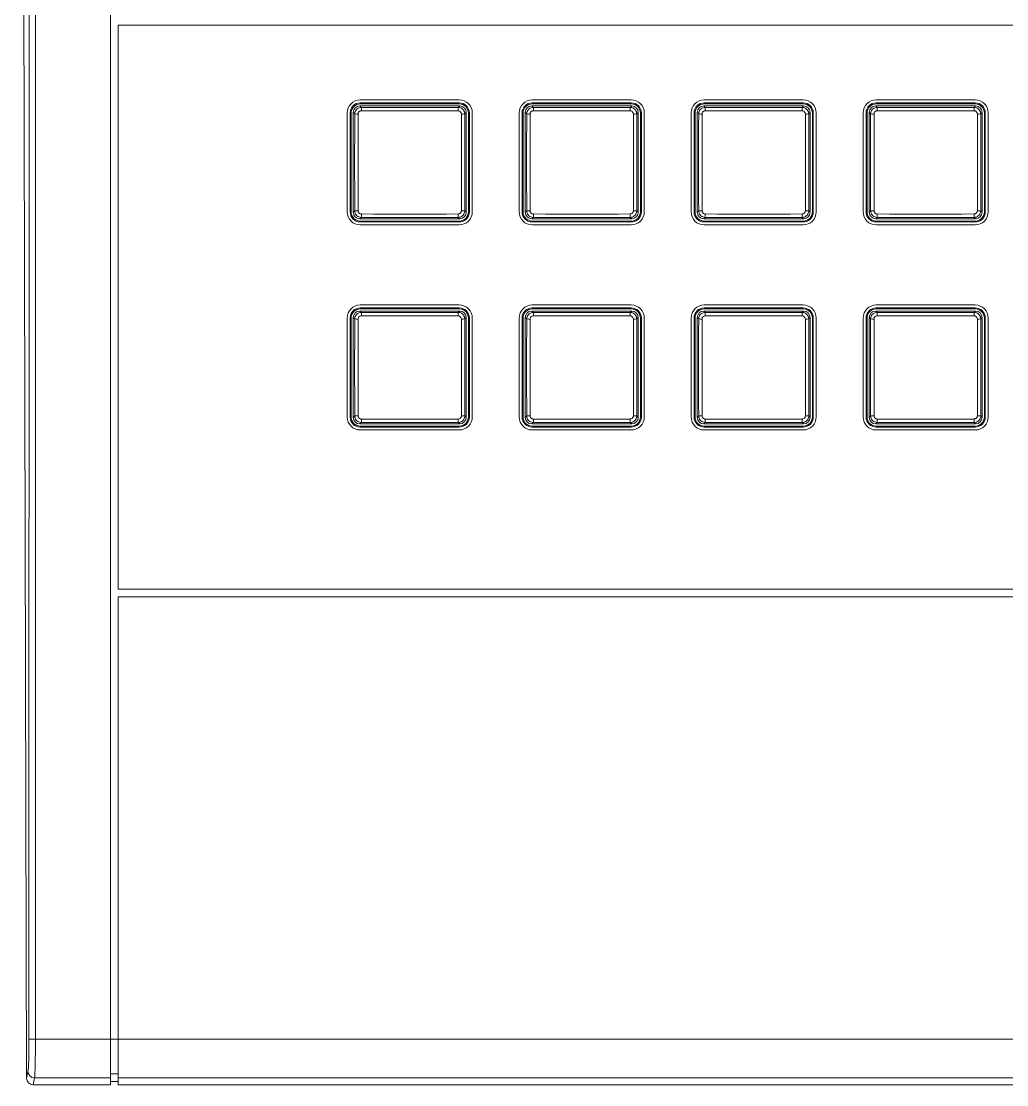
# Model space of a CAD drawing. Header units: millimetres. Extents: x 69 to 580, y 43 to 425.
# Drawn here: x 69.1 to 144.7, y 43 to 124.6 of the extents above; entities that cross this region are included whole.
import ezdxf

# ---------------------------------------------------------------- set-up
doc = ezdxf.new("R2010")
doc.units = ezdxf.units.MM

msp = doc.modelspace()

# ---------------------------------------------------------------- linework, layer by layer
at = {"color": 7, "linetype": 'Continuous', "lineweight": 15}
for p, q in [((69.0632, 198.6072), (69.4675, 43.4663)), ((69.0634, 198.6079), (69.4677, 43.467)), ((69.6516, 46.4565), (69.6647, 171.172)), ((70.1644, 171.1719), (70.1513, 46.4564)), ((75.9026, 46.4564), (75.9026, 171.1719)), ((76.5026, 124.3428), (76.5026, 81.0264)), ((210.7026, 124.3428), (76.5026, 124.3428)), ((102.6776, 118.6028), (95.0776, 118.6028)), ((115.8776, 118.6028), (108.2776, 118.6028)), ((129.0776, 118.6028), (121.4776, 118.6028)), ((142.2776, 118.6028), (134.6776, 118.6028)), ((94.6529, 117.5299), (94.545, 117.6377)), ((94.545, 117.6377), (94.545, 109.972)), ((95.0447, 118.1374), (95.1526, 118.0296)), ((102.7104, 118.1374), (95.0447, 118.1374)), ((95.0776, 118.3778), (102.6776, 118.3778)), ((95.0776, 118.3028), (95.0776, 118.3778)), ((102.6776, 118.3028), (95.0776, 118.3028)), ((102.6026, 118.0296), (102.7104, 118.1374)), ((102.6776, 118.3028), (102.6776, 118.3778)), ((103.2101, 117.6377), (103.1023, 117.5299)), ((103.2101, 109.972), (103.2101, 117.6377)), ((107.8529, 117.5299), (107.745, 117.6377)), ((107.745, 117.6377), (107.745, 109.972)), ((108.2447, 118.1374), (108.3526, 118.0296)), ((115.9104, 118.1374), (108.2447, 118.1374)), ((108.2776, 118.3778), (115.8776, 118.3778)), ((108.2776, 118.3028), (108.2776, 118.3778)), ((115.8776, 118.3028), (108.2776, 118.3028)), ((115.8026, 118.0296), (115.9104, 118.1374)), ((115.8776, 118.3028), (115.8776, 118.3778)), ((116.4101, 117.6377), (116.3023, 117.5299)), ((116.4101, 109.972), (116.4101, 117.6377)), ((121.0529, 117.5299), (120.945, 117.6377)), ((120.945, 117.6377), (120.945, 109.972)), ((121.4447, 118.1374), (121.5526, 118.0296)), ((129.1104, 118.1374), (121.4447, 118.1374)), ((121.4776, 118.3778), (129.0776, 118.3778)), ((121.4776, 118.3028), (121.4776, 118.3778)), ((129.0776, 118.3028), (121.4776, 118.3028)), ((129.0026, 118.0296), (129.1104, 118.1374)), ((129.0776, 118.3028), (129.0776, 118.3778)), ((129.6101, 117.6377), (129.5023, 117.5299)), ((129.6101, 109.972), (129.6101, 117.6377)), ((134.2529, 117.5299), (134.145, 117.6377)), ((134.145, 117.6377), (134.145, 109.972)), ((134.6447, 118.1374), (134.7526, 118.0296)), ((142.3104, 118.1374), (134.6447, 118.1374)), ((134.6776, 118.3778), (142.2776, 118.3778)), ((134.6776, 118.3028), (134.6776, 118.3778)), ((142.2776, 118.3028), (134.6776, 118.3028)), ((142.2026, 118.0296), (142.3104, 118.1374)), ((142.2776, 118.3028), (142.2776, 118.3778)), ((142.8101, 117.6377), (142.7023, 117.5299)), ((142.8101, 109.972), (142.8101, 117.6377)), ((94.0776, 117.6028), (94.0776, 110.0028)), ((94.3026, 110.0028), (94.3026, 117.6028)), ((94.3026, 117.6028), (94.3776, 117.6028)), ((94.3776, 117.6028), (94.3776, 110.0028)), ((103.3776, 110.0028), (103.3776, 117.6028)), ((103.3776, 117.6028), (103.4526, 117.6028)), ((103.4526, 117.6028), (103.4526, 110.0028)), ((103.6776, 110.0028), (103.6776, 117.6028)), ((107.2776, 117.6028), (107.2776, 110.0028)), ((107.5026, 110.0028), (107.5026, 117.6028)), ((107.5026, 117.6028), (107.5776, 117.6028)), ((107.5776, 117.6028), (107.5776, 110.0028)), ((116.5776, 110.0028), (116.5776, 117.6028)), ((116.5776, 117.6028), (116.6526, 117.6028)), ((116.6526, 117.6028), (116.6526, 110.0028)), ((116.8776, 110.0028), (116.8776, 117.6028)), ((120.4776, 117.6028), (120.4776, 110.0028)), ((120.7026, 110.0028), (120.7026, 117.6028)), ((120.7026, 117.6028), (120.7776, 117.6028)), ((120.7776, 117.6028), (120.7776, 110.0028)), ((129.7776, 110.0028), (129.7776, 117.6028)), ((129.7776, 117.6028), (129.8526, 117.6028)), ((129.8526, 117.6028), (129.8526, 110.0028)), ((130.0776, 110.0028), (130.0776, 117.6028)), ((133.6776, 117.6028), (133.6776, 110.0028)), ((133.9026, 110.0028), (133.9026, 117.6028)), ((133.9026, 117.6028), (133.9776, 117.6028)), ((133.9776, 117.6028), (133.9776, 110.0028)), ((142.9776, 110.0028), (142.9776, 117.6028)), ((142.9776, 117.6028), (143.0526, 117.6028)), ((143.0526, 117.6028), (143.0526, 110.0028)), ((143.2776, 110.0028), (143.2776, 117.6028)), ((94.3026, 110.0028), (94.3776, 110.0028)), ((94.545, 109.972), (94.6529, 110.0799)), ((95.1526, 109.5802), (95.0447, 109.4723)), ((95.0447, 109.4723), (102.7104, 109.4723)), ((102.7104, 109.4723), (102.6026, 109.5802)), ((103.1023, 110.0799), (103.2101, 109.972)), ((103.3776, 110.0028), (103.4526, 110.0028)), ((107.5026, 110.0028), (107.5776, 110.0028)), ((107.745, 109.972), (107.8529, 110.0799)), ((108.3526, 109.5802), (108.2447, 109.4723)), ((108.2447, 109.4723), (115.9104, 109.4723)), ((115.9104, 109.4723), (115.8026, 109.5802)), ((116.3023, 110.0799), (116.4101, 109.972)), ((116.5776, 110.0028), (116.6526, 110.0028)), ((120.7026, 110.0028), (120.7776, 110.0028)), ((120.945, 109.972), (121.0529, 110.0799)), ((121.5526, 109.5802), (121.4447, 109.4723)), ((121.4447, 109.4723), (129.1104, 109.4723)), ((129.1104, 109.4723), (129.0026, 109.5802)), ((129.5023, 110.0799), (129.6101, 109.972)), ((129.7776, 110.0028), (129.8526, 110.0028)), ((133.9026, 110.0028), (133.9776, 110.0028)), ((134.145, 109.972), (134.2529, 110.0799)), ((134.7526, 109.5802), (134.6447, 109.4723)), ((134.6447, 109.4723), (142.3104, 109.4723)), ((142.3104, 109.4723), (142.2026, 109.5802)), ((142.7023, 110.0799), (142.8101, 109.972)), ((142.9776, 110.0028), (143.0526, 110.0028)), ((95.0776, 109.2278), (95.0776, 109.3028)), ((95.0776, 109.3028), (102.6776, 109.3028)), ((102.6776, 109.2278), (95.0776, 109.2278)), ((95.0776, 109.0028), (102.6776, 109.0028)), ((102.6776, 109.2278), (102.6776, 109.3028)), ((108.2776, 109.2278), (108.2776, 109.3028)), ((108.2776, 109.3028), (115.8776, 109.3028)), ((115.8776, 109.2278), (108.2776, 109.2278)), ((108.2776, 109.0028), (115.8776, 109.0028)), ((115.8776, 109.2278), (115.8776, 109.3028)), ((121.4776, 109.2278), (121.4776, 109.3028)), ((121.4776, 109.3028), (129.0776, 109.3028)), ((129.0776, 109.2278), (121.4776, 109.2278)), ((121.4776, 109.0028), (129.0776, 109.0028)), ((129.0776, 109.2278), (129.0776, 109.3028)), ((134.6776, 109.2278), (134.6776, 109.3028)), ((134.6776, 109.3028), (142.2776, 109.3028)), ((142.2776, 109.2278), (134.6776, 109.2278)), ((134.6776, 109.0028), (142.2776, 109.0028)), ((142.2776, 109.2278), (142.2776, 109.3028)), ((95.0447, 102.3874), (95.1526, 102.2796)), ((102.7104, 102.3874), (95.0447, 102.3874)), ((102.6776, 102.8528), (95.0776, 102.8528)), ((95.0776, 102.6278), (102.6776, 102.6278)), ((95.0776, 102.5528), (95.0776, 102.6278)), ((102.6776, 102.5528), (95.0776, 102.5528)), ((102.6026, 102.2796), (102.7104, 102.3874)), ((102.6776, 102.5528), (102.6776, 102.6278)), ((108.2447, 102.3874), (108.3526, 102.2796)), ((115.9104, 102.3874), (108.2447, 102.3874)), ((115.8776, 102.8528), (108.2776, 102.8528)), ((108.2776, 102.6278), (115.8776, 102.6278)), ((108.2776, 102.5528), (108.2776, 102.6278)), ((115.8776, 102.5528), (108.2776, 102.5528)), ((115.8026, 102.2796), (115.9104, 102.3874)), ((115.8776, 102.5528), (115.8776, 102.6278)), ((121.4447, 102.3874), (121.5526, 102.2796)), ((129.1104, 102.3874), (121.4447, 102.3874)), ((129.0776, 102.8528), (121.4776, 102.8528)), ((121.4776, 102.6278), (129.0776, 102.6278)), ((121.4776, 102.5528), (121.4776, 102.6278)), ((129.0776, 102.5528), (121.4776, 102.5528)), ((129.0026, 102.2796), (129.1104, 102.3874)), ((129.0776, 102.5528), (129.0776, 102.6278)), ((134.6447, 102.3874), (134.7526, 102.2796)), ((142.3104, 102.3874), (134.6447, 102.3874)), ((142.2776, 102.8528), (134.6776, 102.8528)), ((134.6776, 102.6278), (142.2776, 102.6278)), ((134.6776, 102.5528), (134.6776, 102.6278)), ((142.2776, 102.5528), (134.6776, 102.5528)), ((142.2026, 102.2796), (142.3104, 102.3874)), ((142.2776, 102.5528), (142.2776, 102.6278)), ((94.0776, 101.8528), (94.0776, 94.2528)), ((94.3026, 94.2528), (94.3026, 101.8528)), ((94.3026, 101.8528), (94.3776, 101.8528)), ((94.3776, 101.8528), (94.3776, 94.2528)), ((94.6529, 101.7799), (94.545, 101.8877)), ((94.545, 101.8877), (94.545, 94.222)), ((103.2101, 101.8877), (103.1023, 101.7799)), ((103.2101, 94.222), (103.2101, 101.8877)), ((103.3776, 94.2528), (103.3776, 101.8528)), ((103.3776, 101.8528), (103.4526, 101.8528)), ((103.4526, 101.8528), (103.4526, 94.2528)), ((103.6776, 94.2528), (103.6776, 101.8528)), ((107.2776, 101.8528), (107.2776, 94.2528)), ((107.5026, 94.2528), (107.5026, 101.8528)), ((107.5026, 101.8528), (107.5776, 101.8528)), ((107.5776, 101.8528), (107.5776, 94.2528)), ((107.8529, 101.7799), (107.745, 101.8877)), ((107.745, 101.8877), (107.745, 94.222)), ((116.4101, 101.8877), (116.3023, 101.7799)), ((116.4101, 94.222), (116.4101, 101.8877)), ((116.5776, 94.2528), (116.5776, 101.8528)), ((116.5776, 101.8528), (116.6526, 101.8528)), ((116.6526, 101.8528), (116.6526, 94.2528)), ((116.8776, 94.2528), (116.8776, 101.8528)), ((120.4776, 101.8528), (120.4776, 94.2528)), ((120.7026, 94.2528), (120.7026, 101.8528)), ((120.7026, 101.8528), (120.7776, 101.8528)), ((120.7776, 101.8528), (120.7776, 94.2528)), ((121.0529, 101.7799), (120.945, 101.8877)), ((120.945, 101.8877), (120.945, 94.222)), ((129.6101, 101.8877), (129.5023, 101.7799)), ((129.6101, 94.222), (129.6101, 101.8877)), ((129.7776, 94.2528), (129.7776, 101.8528)), ((129.7776, 101.8528), (129.8526, 101.8528)), ((129.8526, 101.8528), (129.8526, 94.2528)), ((130.0776, 94.2528), (130.0776, 101.8528)), ((133.6776, 101.8528), (133.6776, 94.2528)), ((133.9026, 94.2528), (133.9026, 101.8528)), ((133.9026, 101.8528), (133.9776, 101.8528)), ((133.9776, 101.8528), (133.9776, 94.2528)), ((134.2529, 101.7799), (134.145, 101.8877)), ((134.145, 101.8877), (134.145, 94.222)), ((142.8101, 101.8877), (142.7023, 101.7799)), ((142.8101, 94.222), (142.8101, 101.8877)), ((142.9776, 94.2528), (142.9776, 101.8528)), ((142.9776, 101.8528), (143.0526, 101.8528)), ((143.0526, 101.8528), (143.0526, 94.2528)), ((143.2776, 94.2528), (143.2776, 101.8528)), ((94.3026, 94.2528), (94.3776, 94.2528)), ((94.545, 94.222), (94.6529, 94.3299)), ((103.1023, 94.3299), (103.2101, 94.222)), ((103.3776, 94.2528), (103.4526, 94.2528)), ((107.5026, 94.2528), (107.5776, 94.2528)), ((107.745, 94.222), (107.8529, 94.3299)), ((116.3023, 94.3299), (116.4101, 94.222)), ((116.5776, 94.2528), (116.6526, 94.2528)), ((120.7026, 94.2528), (120.7776, 94.2528)), ((120.945, 94.222), (121.0529, 94.3299)), ((129.5023, 94.3299), (129.6101, 94.222)), ((129.7776, 94.2528), (129.8526, 94.2528)), ((133.9026, 94.2528), (133.9776, 94.2528)), ((134.145, 94.222), (134.2529, 94.3299)), ((142.7023, 94.3299), (142.8101, 94.222)), ((142.9776, 94.2528), (143.0526, 94.2528)), ((95.1526, 93.8302), (95.0447, 93.7223)), ((95.0447, 93.7223), (102.7104, 93.7223)), ((95.0776, 93.4778), (95.0776, 93.5528)), ((95.0776, 93.5528), (102.6776, 93.5528)), ((102.6776, 93.4778), (95.0776, 93.4778)), ((95.0776, 93.2528), (102.6776, 93.2528)), ((102.7104, 93.7223), (102.6026, 93.8302)), ((102.6776, 93.4778), (102.6776, 93.5528)), ((108.3526, 93.8302), (108.2447, 93.7223)), ((108.2447, 93.7223), (115.9104, 93.7223)), ((108.2776, 93.4778), (108.2776, 93.5528)), ((108.2776, 93.5528), (115.8776, 93.5528)), ((115.8776, 93.4778), (108.2776, 93.4778)), ((108.2776, 93.2528), (115.8776, 93.2528)), ((115.9104, 93.7223), (115.8026, 93.8302)), ((115.8776, 93.4778), (115.8776, 93.5528)), ((121.5526, 93.8302), (121.4447, 93.7223)), ((121.4447, 93.7223), (129.1104, 93.7223)), ((121.4776, 93.4778), (121.4776, 93.5528)), ((121.4776, 93.5528), (129.0776, 93.5528)), ((129.0776, 93.4778), (121.4776, 93.4778)), ((121.4776, 93.2528), (129.0776, 93.2528)), ((129.1104, 93.7223), (129.0026, 93.8302)), ((129.0776, 93.4778), (129.0776, 93.5528)), ((134.7526, 93.8302), (134.6447, 93.7223)), ((134.6447, 93.7223), (142.3104, 93.7223)), ((134.6776, 93.4778), (134.6776, 93.5528)), ((134.6776, 93.5528), (142.2776, 93.5528)), ((142.2776, 93.4778), (134.6776, 93.4778)), ((134.6776, 93.2528), (142.2776, 93.2528)), ((142.3104, 93.7223), (142.2026, 93.8302)), ((142.2776, 93.4778), (142.2776, 93.5528)), ((76.5026, 81.0264), (210.7026, 81.0264)), ((76.5026, 80.4264), (277.9026, 80.4264)), ((76.5026, 80.4264), (76.5026, 46.4564)), ((70.1513, 46.4564), (75.9026, 46.4564)), ((76.5026, 46.4564), (75.9026, 46.4564)), ((75.9026, 46.4564), (75.9026, 43.4969)), ((76.5026, 46.4564), (277.9026, 46.4564)), ((76.5026, 43.4969), (76.5026, 46.4564)), ((69.4675, 43.4663), (69.4677, 43.467)), ((69.4677, 43.467), (69.5781, 43.9902)), ((70.0778, 43.4969), (69.9669, 42.9715)), ((75.9026, 43.4969), (70.0778, 43.4969)), ((76.5026, 43.7929), (75.9026, 43.7929)), ((75.9026, 42.9715), (75.9026, 43.4969)), ((277.9026, 43.4969), (76.5026, 43.4969)), ((76.5026, 43.4969), (76.5026, 42.9715)), ((69.9669, 42.9715), (75.9026, 42.9715)), ((69.9669, 42.9682), (69.9669, 42.9715)), ((69.9669, 42.9682), (75.9026, 42.9682)), ((75.9026, 43.2271), (76.5026, 43.2271)), ((75.9026, 42.9715), (75.9026, 42.9682)), ((76.5026, 42.9715), (277.9026, 42.9715)), ((76.5026, 42.9682), (76.5026, 42.9715)), ((76.5026, 42.9682), (277.9026, 42.9682))]:
    msp.add_line(p, q, dxfattribs=at)
at = {"color": 7, "linetype": 'Continuous', "lineweight": 15, "flags": 128}
for points in [[(95.1526, 118.0296), (96.0834, 118.0308), (97.0146, 118.0318), (97.946, 118.0323), (98.8776, 118.0325), (99.8091, 118.0323), (100.7405, 118.0318), (101.6717, 118.0308), (102.6026, 118.0296)], [(102.5913, 117.7677), (101.6633, 117.769), (100.7349, 117.7699), (99.8063, 117.7704), (98.8776, 117.7706), (97.9488, 117.7704), (97.0202, 117.7699), (96.0919, 117.769), (95.1638, 117.7677)], [(108.3526, 118.0296), (109.2834, 118.0308), (110.2146, 118.0318), (111.146, 118.0323), (112.0776, 118.0325), (113.0091, 118.0323), (113.9405, 118.0318), (114.8717, 118.0308), (115.8026, 118.0296)], [(115.7913, 117.7677), (114.8633, 117.769), (113.9349, 117.7699), (113.0063, 117.7704), (112.0776, 117.7706), (111.1488, 117.7704), (110.2202, 117.7699), (109.2919, 117.769), (108.3638, 117.7677)], [(121.5526, 118.0296), (122.4834, 118.0308), (123.4146, 118.0318), (124.346, 118.0323), (125.2776, 118.0325), (126.2091, 118.0323), (127.1406, 118.0318), (128.0717, 118.0308), (129.0026, 118.0296)], [(128.9913, 117.7677), (128.0633, 117.769), (127.1349, 117.7699), (126.2063, 117.7704), (125.2776, 117.7706), (124.3489, 117.7704), (123.4202, 117.7699), (122.4919, 117.769), (121.5638, 117.7677)], [(134.7526, 118.0296), (135.6834, 118.0308), (136.6146, 118.0318), (137.546, 118.0323), (138.4776, 118.0325), (139.4091, 118.0323), (140.3406, 118.0318), (141.2717, 118.0308), (142.2026, 118.0296)], [(142.1913, 117.7677), (141.2633, 117.769), (140.3349, 117.7699), (139.4063, 117.7704), (138.4776, 117.7706), (137.5489, 117.7704), (136.6202, 117.7699), (135.6919, 117.769), (134.7638, 117.7677)], [(94.6529, 110.0799), (94.6516, 111.0107), (94.6507, 111.9419), (94.6501, 112.8733), (94.65, 113.8049), (94.6501, 114.7364), (94.6507, 115.6678), (94.6516, 116.599), (94.6529, 117.5299)], [(94.9147, 117.5186), (94.9135, 116.5906), (94.9125, 115.6622), (94.912, 114.7336), (94.9118, 113.8049), (94.912, 112.8761), (94.9125, 111.9475), (94.9135, 111.0191), (94.9147, 110.0911)], [(102.8404, 110.0911), (102.8417, 111.0191), (102.8426, 111.9475), (102.8432, 112.8761), (102.8433, 113.8049), (102.8432, 114.7336), (102.8426, 115.6622), (102.8417, 116.5906), (102.8404, 117.5186)], [(103.1023, 117.5299), (103.1036, 116.599), (103.1045, 115.6678), (103.105, 114.7364), (103.1052, 113.8049), (103.105, 112.8733), (103.1045, 111.9419), (103.1036, 111.0107), (103.1023, 110.0799)], [(107.8529, 110.0799), (107.8516, 111.0107), (107.8507, 111.9419), (107.8501, 112.8733), (107.85, 113.8049), (107.8501, 114.7364), (107.8507, 115.6678), (107.8516, 116.599), (107.8529, 117.5299)], [(108.1147, 117.5186), (108.1135, 116.5906), (108.1125, 115.6622), (108.112, 114.7336), (108.1118, 113.8049), (108.112, 112.8761), (108.1125, 111.9475), (108.1135, 111.0191), (108.1147, 110.0911)], [(116.0404, 110.0911), (116.0417, 111.0191), (116.0426, 111.9475), (116.0432, 112.8761), (116.0433, 113.8049), (116.0432, 114.7336), (116.0426, 115.6622), (116.0417, 116.5906), (116.0404, 117.5186)], [(116.3023, 117.5299), (116.3036, 116.599), (116.3045, 115.6678), (116.305, 114.7364), (116.3052, 113.8049), (116.305, 112.8733), (116.3045, 111.9419), (116.3036, 111.0107), (116.3023, 110.0799)], [(121.0529, 110.0799), (121.0516, 111.0107), (121.0507, 111.9419), (121.0501, 112.8733), (121.05, 113.8049), (121.0501, 114.7364), (121.0507, 115.6678), (121.0516, 116.599), (121.0529, 117.5299)], [(121.3147, 117.5186), (121.3135, 116.5906), (121.3126, 115.6622), (121.312, 114.7336), (121.3118, 113.8049), (121.312, 112.8761), (121.3126, 111.9475), (121.3135, 111.0191), (121.3147, 110.0911)], [(129.2404, 110.0911), (129.2417, 111.0191), (129.2426, 111.9475), (129.2432, 112.8761), (129.2433, 113.8049), (129.2432, 114.7336), (129.2426, 115.6622), (129.2417, 116.5906), (129.2404, 117.5186)], [(129.5023, 117.5299), (129.5036, 116.599), (129.5045, 115.6678), (129.505, 114.7364), (129.5052, 113.8049), (129.505, 112.8733), (129.5045, 111.9419), (129.5036, 111.0107), (129.5023, 110.0799)], [(134.2529, 110.0799), (134.2516, 111.0107), (134.2507, 111.9419), (134.2501, 112.8733), (134.25, 113.8049), (134.2501, 114.7364), (134.2507, 115.6678), (134.2516, 116.599), (134.2529, 117.5299)], [(134.5147, 117.5186), (134.5135, 116.5906), (134.5126, 115.6622), (134.512, 114.7336), (134.5118, 113.8049), (134.512, 112.8761), (134.5126, 111.9475), (134.5135, 111.0191), (134.5147, 110.0911)], [(142.4404, 110.0911), (142.4417, 111.0191), (142.4426, 111.9475), (142.4432, 112.8761), (142.4433, 113.8049), (142.4432, 114.7336), (142.4426, 115.6622), (142.4417, 116.5906), (142.4404, 117.5186)], [(142.7023, 117.5299), (142.7036, 116.599), (142.7045, 115.6678), (142.705, 114.7364), (142.7052, 113.8049), (142.705, 112.8733), (142.7045, 111.9419), (142.7036, 111.0107), (142.7023, 110.0799)], [(102.6026, 109.5802), (101.6717, 109.5789), (100.7405, 109.578), (99.8091, 109.5774), (98.8776, 109.5772), (97.946, 109.5774), (97.0146, 109.578), (96.0834, 109.5789), (95.1526, 109.5802)], [(95.1638, 109.842), (96.0919, 109.8408), (97.0202, 109.8398), (97.9488, 109.8393), (98.8776, 109.8391), (99.8063, 109.8393), (100.7349, 109.8398), (101.6633, 109.8408), (102.5913, 109.842)], [(115.8026, 109.5802), (114.8717, 109.5789), (113.9405, 109.578), (113.0091, 109.5774), (112.0776, 109.5772), (111.146, 109.5774), (110.2146, 109.578), (109.2834, 109.5789), (108.3526, 109.5802)], [(108.3638, 109.842), (109.2919, 109.8408), (110.2202, 109.8398), (111.1488, 109.8393), (112.0776, 109.8391), (113.0063, 109.8393), (113.9349, 109.8398), (114.8633, 109.8408), (115.7913, 109.842)], [(129.0026, 109.5802), (128.0717, 109.5789), (127.1406, 109.578), (126.2091, 109.5774), (125.2776, 109.5772), (124.346, 109.5774), (123.4146, 109.578), (122.4834, 109.5789), (121.5526, 109.5802)], [(121.5638, 109.842), (122.4919, 109.8408), (123.4202, 109.8398), (124.3489, 109.8393), (125.2776, 109.8391), (126.2063, 109.8393), (127.1349, 109.8398), (128.0633, 109.8408), (128.9913, 109.842)], [(142.2026, 109.5802), (141.2717, 109.5789), (140.3406, 109.578), (139.4091, 109.5774), (138.4776, 109.5772), (137.546, 109.5774), (136.6146, 109.578), (135.6834, 109.5789), (134.7526, 109.5802)], [(134.7638, 109.842), (135.6919, 109.8408), (136.6202, 109.8398), (137.5489, 109.8393), (138.4776, 109.8391), (139.4063, 109.8393), (140.3349, 109.8398), (141.2633, 109.8408), (142.1913, 109.842)], [(95.1526, 102.2796), (96.0834, 102.2808), (97.0146, 102.2818), (97.946, 102.2823), (98.8776, 102.2825), (99.8091, 102.2823), (100.7405, 102.2818), (101.6717, 102.2808), (102.6026, 102.2796)], [(108.3526, 102.2796), (109.2834, 102.2808), (110.2146, 102.2818), (111.146, 102.2823), (112.0776, 102.2825), (113.0091, 102.2823), (113.9405, 102.2818), (114.8717, 102.2808), (115.8026, 102.2796)], [(121.5526, 102.2796), (122.4834, 102.2808), (123.4146, 102.2818), (124.346, 102.2823), (125.2776, 102.2825), (126.2091, 102.2823), (127.1406, 102.2818), (128.0717, 102.2808), (129.0026, 102.2796)], [(134.7526, 102.2796), (135.6834, 102.2808), (136.6146, 102.2818), (137.546, 102.2823), (138.4776, 102.2825), (139.4091, 102.2823), (140.3406, 102.2818), (141.2717, 102.2808), (142.2026, 102.2796)], [(94.6529, 94.3299), (94.6516, 95.2607), (94.6507, 96.1919), (94.6501, 97.1233), (94.65, 98.0549), (94.6501, 98.9864), (94.6507, 99.9178), (94.6516, 100.849), (94.6529, 101.7799)], [(94.9147, 101.7686), (94.9135, 100.8406), (94.9125, 99.9122), (94.912, 98.9836), (94.9118, 98.0549), (94.912, 97.1261), (94.9125, 96.1975), (94.9135, 95.2691), (94.9147, 94.3411)], [(102.5913, 102.0177), (101.6633, 102.019), (100.7349, 102.0199), (99.8063, 102.0204), (98.8776, 102.0206), (97.9488, 102.0204), (97.0202, 102.0199), (96.0919, 102.019), (95.1638, 102.0177)], [(102.8404, 94.3411), (102.8417, 95.2691), (102.8426, 96.1975), (102.8432, 97.1261), (102.8433, 98.0549), (102.8432, 98.9836), (102.8426, 99.9122), (102.8417, 100.8406), (102.8404, 101.7686)], [(103.1023, 101.7799), (103.1036, 100.849), (103.1045, 99.9178), (103.105, 98.9864), (103.1052, 98.0549), (103.105, 97.1233), (103.1045, 96.1919), (103.1036, 95.2607), (103.1023, 94.3299)], [(107.8529, 94.3299), (107.8516, 95.2607), (107.8507, 96.1919), (107.8501, 97.1233), (107.85, 98.0549), (107.8501, 98.9864), (107.8507, 99.9178), (107.8516, 100.849), (107.8529, 101.7799)], [(108.1147, 101.7686), (108.1135, 100.8406), (108.1125, 99.9122), (108.112, 98.9836), (108.1118, 98.0549), (108.112, 97.1261), (108.1125, 96.1975), (108.1135, 95.2691), (108.1147, 94.3411)], [(115.7913, 102.0177), (114.8633, 102.019), (113.9349, 102.0199), (113.0063, 102.0204), (112.0776, 102.0206), (111.1488, 102.0204), (110.2202, 102.0199), (109.2919, 102.019), (108.3638, 102.0177)], [(116.0404, 94.3411), (116.0417, 95.2691), (116.0426, 96.1975), (116.0432, 97.1261), (116.0433, 98.0549), (116.0432, 98.9836), (116.0426, 99.9122), (116.0417, 100.8406), (116.0404, 101.7686)], [(116.3023, 101.7799), (116.3036, 100.849), (116.3045, 99.9178), (116.305, 98.9864), (116.3052, 98.0549), (116.305, 97.1233), (116.3045, 96.1919), (116.3036, 95.2607), (116.3023, 94.3299)], [(121.0529, 94.3299), (121.0516, 95.2607), (121.0507, 96.1919), (121.0501, 97.1233), (121.05, 98.0549), (121.0501, 98.9864), (121.0507, 99.9178), (121.0516, 100.849), (121.0529, 101.7799)], [(121.3147, 101.7686), (121.3135, 100.8406), (121.3126, 99.9122), (121.312, 98.9836), (121.3118, 98.0549), (121.312, 97.1261), (121.3126, 96.1975), (121.3135, 95.2691), (121.3147, 94.3411)], [(128.9913, 102.0177), (128.0633, 102.019), (127.1349, 102.0199), (126.2063, 102.0204), (125.2776, 102.0206), (124.3489, 102.0204), (123.4202, 102.0199), (122.4919, 102.019), (121.5638, 102.0177)], [(129.2404, 94.3411), (129.2417, 95.2691), (129.2426, 96.1975), (129.2432, 97.1261), (129.2433, 98.0549), (129.2432, 98.9836), (129.2426, 99.9122), (129.2417, 100.8406), (129.2404, 101.7686)], [(129.5023, 101.7799), (129.5036, 100.849), (129.5045, 99.9178), (129.505, 98.9864), (129.5052, 98.0549), (129.505, 97.1233), (129.5045, 96.1919), (129.5036, 95.2607), (129.5023, 94.3299)], [(134.2529, 94.3299), (134.2516, 95.2607), (134.2507, 96.1919), (134.2501, 97.1233), (134.25, 98.0549), (134.2501, 98.9864), (134.2507, 99.9178), (134.2516, 100.849), (134.2529, 101.7799)], [(134.5147, 101.7686), (134.5135, 100.8406), (134.5126, 99.9122), (134.512, 98.9836), (134.5118, 98.0549), (134.512, 97.1261), (134.5126, 96.1975), (134.5135, 95.2691), (134.5147, 94.3411)], [(142.1913, 102.0177), (141.2633, 102.019), (140.3349, 102.0199), (139.4063, 102.0204), (138.4776, 102.0206), (137.5489, 102.0204), (136.6202, 102.0199), (135.6919, 102.019), (134.7638, 102.0177)], [(142.4404, 94.3411), (142.4417, 95.2691), (142.4426, 96.1975), (142.4432, 97.1261), (142.4433, 98.0549), (142.4432, 98.9836), (142.4426, 99.9122), (142.4417, 100.8406), (142.4404, 101.7686)], [(142.7023, 101.7799), (142.7036, 100.849), (142.7045, 99.9178), (142.705, 98.9864), (142.7052, 98.0549), (142.705, 97.1233), (142.7045, 96.1919), (142.7036, 95.2607), (142.7023, 94.3299)], [(95.1638, 94.092), (96.0919, 94.0908), (97.0202, 94.0898), (97.9488, 94.0893), (98.8776, 94.0891), (99.8063, 94.0893), (100.7349, 94.0898), (101.6633, 94.0908), (102.5913, 94.092)], [(108.3638, 94.092), (109.2919, 94.0908), (110.2202, 94.0898), (111.1488, 94.0893), (112.0776, 94.0891), (113.0063, 94.0893), (113.9349, 94.0898), (114.8633, 94.0908), (115.7913, 94.092)], [(121.5638, 94.092), (122.4919, 94.0908), (123.4202, 94.0898), (124.3489, 94.0893), (125.2776, 94.0891), (126.2063, 94.0893), (127.1349, 94.0898), (128.0633, 94.0908), (128.9913, 94.092)], [(134.7638, 94.092), (135.6919, 94.0908), (136.6202, 94.0898), (137.5489, 94.0893), (138.4776, 94.0891), (139.4063, 94.0893), (140.3349, 94.0898), (141.2633, 94.0908), (142.1913, 94.092)], [(102.6026, 93.8302), (101.6717, 93.8289), (100.7405, 93.828), (99.8091, 93.8274), (98.8776, 93.8272), (97.946, 93.8274), (97.0146, 93.828), (96.0834, 93.8289), (95.1526, 93.8302)], [(115.8026, 93.8302), (114.8717, 93.8289), (113.9405, 93.828), (113.0091, 93.8274), (112.0776, 93.8272), (111.146, 93.8274), (110.2146, 93.828), (109.2834, 93.8289), (108.3526, 93.8302)], [(129.0026, 93.8302), (128.0717, 93.8289), (127.1406, 93.828), (126.2091, 93.8274), (125.2776, 93.8272), (124.346, 93.8274), (123.4146, 93.828), (122.4834, 93.8289), (121.5526, 93.8302)], [(142.2026, 93.8302), (141.2717, 93.8289), (140.3406, 93.828), (139.4091, 93.8274), (138.4776, 93.8272), (137.546, 93.8274), (136.6146, 93.828), (135.6834, 93.8289), (134.7526, 93.8302)], [(69.6516, 46.4565), (69.6641, 46.4565), (69.6945, 46.4565), (69.7417, 46.4564), (69.8039, 46.4564), (69.8789, 46.4564), (69.964, 46.4564), (70.0559, 46.4564), (70.1513, 46.4564)]]:
    msp.add_lwpolyline(points, dxfattribs=at)
at = {"color": 7, "linetype": 'Continuous', "lineweight": 15}
for centre, radius, start, end in [((95.0776, 117.6028), 1, 90, 180), ((102.6776, 117.6028), 1, 0, 90), ((108.2776, 117.6028), 1, 90, 180), ((115.8776, 117.6028), 1, 0, 90), ((121.4776, 117.6028), 1, 90, 180), ((129.0776, 117.6028), 1, 0, 90), ((134.6776, 117.6028), 1, 90, 180), ((142.2776, 117.6028), 1, 0, 90), ((95.0776, 117.6028), 0.775, 90, 180), ((95.0776, 117.6028), 0.7, 90, 180), ((93.5594, 117.8299), 1.6057, 357.780244, 7.143289), ((104.1949, 117.8299), 1.6048, 172.854147, 182.222319), ((102.6776, 117.6028), 0.775, 0, 90), ((102.6776, 117.6028), 0.7, 0, 90), ((108.2776, 117.6028), 0.775, 90, 180), ((108.2776, 117.6028), 0.7, 90, 180), ((106.7594, 117.8299), 1.6057, 357.780244, 7.143289), ((117.3971, 117.8299), 1.607, 172.861429, 182.216664), ((115.8776, 117.6028), 0.775, 0, 90), ((115.8776, 117.6028), 0.7, 0, 90), ((121.4776, 117.6028), 0.775, 90, 180), ((121.4776, 117.6028), 0.7, 90, 180), ((119.958, 117.8299), 1.607, 357.783336, 7.138571), ((130.5971, 117.8299), 1.607, 172.861429, 182.216664), ((129.0776, 117.6028), 0.775, 0, 90), ((129.0776, 117.6028), 0.7, 0, 90), ((134.6776, 117.6028), 0.775, 90, 180), ((134.6776, 117.6028), 0.7, 90, 180), ((133.158, 117.8299), 1.607, 357.783336, 7.138571), ((143.7971, 117.8299), 1.607, 172.861429, 182.216664), ((142.2776, 117.6028), 0.775, 0, 90), ((142.2776, 117.6028), 0.7, 0, 90), ((94.8526, 119.1238), 1.6064, 262.859667, 272.218563), ((102.9026, 119.1238), 1.6064, 267.781584, 277.140186), ((108.0526, 119.1238), 1.6064, 262.859667, 272.218563), ((116.1026, 119.1236), 1.6062, 267.780997, 277.140843), ((121.2525, 119.1236), 1.6062, 262.859157, 272.219003), ((129.3026, 119.1236), 1.6062, 267.780997, 277.140843), ((134.4525, 119.1236), 1.6062, 262.859157, 272.219003), ((142.5026, 119.1236), 1.6062, 267.780997, 277.140843), ((95.0776, 110.0028), 1, 180, 270), ((95.0776, 110.0028), 0.775, 180, 270), ((95.0776, 110.0028), 0.7, 180, 270), ((94.8526, 108.486), 1.6063, 87.781269, 97.140602), ((93.5594, 109.7798), 1.6057, 352.856756, 2.219711), ((104.1949, 109.7798), 1.6048, 177.777726, 187.145808), ((102.6776, 110.0028), 1, 270, 0), ((102.6776, 110.0028), 0.775, 270, 0), ((102.6776, 110.0028), 0.7, 270, 0), ((102.9026, 108.486), 1.6064, 82.859545, 92.218583), ((108.2776, 110.0028), 1, 180, 270), ((108.2776, 110.0028), 0.775, 180, 270), ((108.2776, 110.0028), 0.7, 180, 270), ((108.0526, 108.486), 1.6063, 87.781269, 97.140602), ((106.7594, 109.7798), 1.6057, 352.856756, 2.219711), ((117.3971, 109.7799), 1.607, 177.783381, 187.138526), ((115.8776, 110.0028), 1, 270, 0), ((115.8776, 110.0028), 0.775, 270, 0), ((115.8776, 110.0028), 0.7, 270, 0), ((116.1026, 108.4862), 1.6061, 82.858888, 92.21917), ((121.4776, 110.0028), 1, 180, 270), ((121.4776, 110.0028), 0.775, 180, 270), ((121.4776, 110.0028), 0.7, 180, 270), ((121.2525, 108.4862), 1.6061, 87.78083, 97.141112), ((119.958, 109.7799), 1.607, 352.861474, 2.216619), ((130.5971, 109.7799), 1.607, 177.783381, 187.138526), ((129.0776, 110.0028), 1, 270, 0), ((129.0776, 110.0028), 0.775, 270, 0), ((129.0776, 110.0028), 0.7, 270, 0), ((129.3026, 108.4862), 1.6061, 82.858888, 92.21917), ((134.6776, 110.0028), 1, 180, 270), ((134.6776, 110.0028), 0.775, 180, 270), ((134.6776, 110.0028), 0.7, 180, 270), ((134.4525, 108.4862), 1.6061, 87.78083, 97.141112), ((133.158, 109.7799), 1.607, 352.861474, 2.216619), ((143.7971, 109.7799), 1.607, 177.783381, 187.138526), ((142.2776, 110.0028), 1, 270, 0), ((142.2776, 110.0028), 0.775, 270, 0), ((142.2776, 110.0028), 0.7, 270, 0), ((142.5026, 108.4862), 1.6061, 82.858888, 92.21917), ((95.0776, 101.8528), 1, 90, 180), ((95.0776, 101.8528), 0.775, 90, 180), ((95.0776, 101.8528), 0.7, 90, 180), ((93.5594, 102.0799), 1.6057, 357.780227, 7.143307), ((104.1949, 102.0799), 1.6048, 172.85413, 182.222336), ((102.6776, 101.8528), 1, 0, 90), ((102.6776, 101.8528), 0.775, 0, 90), ((102.6776, 101.8528), 0.7, 0, 90), ((108.2776, 101.8528), 1, 90, 180), ((108.2776, 101.8528), 0.775, 90, 180), ((108.2776, 101.8528), 0.7, 90, 180), ((106.7594, 102.0799), 1.6057, 357.780227, 7.143307), ((117.3971, 102.0799), 1.607, 172.861412, 182.216681), ((115.8776, 101.8528), 1, 0, 90), ((115.8776, 101.8528), 0.775, 0, 90), ((115.8776, 101.8528), 0.7, 0, 90), ((121.4776, 101.8528), 1, 90, 180), ((121.4776, 101.8528), 0.775, 90, 180), ((121.4776, 101.8528), 0.7, 90, 180), ((119.958, 102.0799), 1.607, 357.783319, 7.138588), ((130.5971, 102.0799), 1.607, 172.861412, 182.216681), ((129.0776, 101.8528), 1, 0, 90), ((129.0776, 101.8528), 0.775, 0, 90), ((129.0776, 101.8528), 0.7, 0, 90), ((134.6776, 101.8528), 1, 90, 180), ((134.6776, 101.8528), 0.775, 90, 180), ((134.6776, 101.8528), 0.7, 90, 180), ((133.158, 102.0799), 1.607, 357.783319, 7.138588), ((143.7971, 102.0799), 1.607, 172.861412, 182.216681), ((142.2776, 101.8528), 1, 0, 90), ((142.2776, 101.8528), 0.775, 0, 90), ((142.2776, 101.8528), 0.7, 0, 90), ((94.8526, 103.3737), 1.6063, 262.859398, 272.218731), ((102.9026, 103.3738), 1.6064, 267.781417, 277.140455), ((108.0526, 103.3737), 1.6063, 262.859398, 272.218731), ((116.1026, 103.3735), 1.6061, 267.78083, 277.141112), ((121.2525, 103.3735), 1.6061, 262.858888, 272.21917), ((129.3026, 103.3735), 1.6061, 267.78083, 277.141112), ((134.4525, 103.3735), 1.6061, 262.858888, 272.21917), ((142.5026, 103.3735), 1.6061, 267.78083, 277.141112), ((95.0776, 94.2528), 1, 180, 270), ((95.0776, 94.2528), 0.775, 180, 270), ((95.0776, 94.2528), 0.7, 180, 270), ((94.8526, 92.7357), 1.6067, 87.782345, 97.139527), ((93.5594, 94.0298), 1.6056, 352.856657, 2.21981), ((104.1949, 94.0298), 1.6048, 177.777627, 187.145907), ((102.6776, 94.2528), 1, 270, 0), ((102.6776, 94.2528), 0.775, 270, 0), ((102.6776, 94.2528), 0.7, 270, 0), ((102.9026, 92.7356), 1.6067, 82.860621, 92.217508), ((108.2776, 94.2528), 1, 180, 270), ((108.2776, 94.2528), 0.775, 180, 270), ((108.2776, 94.2528), 0.7, 180, 270), ((108.0526, 92.7357), 1.6067, 87.782345, 97.139527), ((106.7594, 94.0298), 1.6056, 352.856657, 2.21981), ((117.3971, 94.0299), 1.607, 177.783282, 187.138625), ((115.8776, 94.2528), 1, 270, 0), ((115.8776, 94.2528), 0.775, 270, 0), ((115.8776, 94.2528), 0.7, 270, 0), ((116.1026, 92.7358), 1.6065, 82.859964, 92.218095), ((121.4776, 94.2528), 1, 180, 270), ((121.4776, 94.2528), 0.775, 180, 270), ((121.4776, 94.2528), 0.7, 180, 270), ((121.2526, 92.7358), 1.6065, 87.781905, 97.140036), ((119.9581, 94.0299), 1.607, 352.861375, 2.216718), ((130.5971, 94.0299), 1.607, 177.783282, 187.138625), ((129.0776, 94.2528), 1, 270, 0), ((129.0776, 94.2528), 0.775, 270, 0), ((129.0776, 94.2528), 0.7, 270, 0), ((129.3026, 92.7358), 1.6065, 82.859964, 92.218095), ((134.6776, 94.2528), 1, 180, 270), ((134.6776, 94.2528), 0.775, 180, 270), ((134.6776, 94.2528), 0.7, 180, 270), ((134.4526, 92.7358), 1.6065, 87.781905, 97.140036), ((133.1581, 94.0299), 1.607, 352.861375, 2.216718), ((143.7971, 94.0299), 1.607, 177.783282, 187.138625), ((142.2776, 94.2528), 1, 270, 0), ((142.2776, 94.2528), 0.775, 270, 0), ((142.2776, 94.2528), 0.7, 270, 0), ((142.5026, 92.7358), 1.6065, 82.859964, 92.218095), ((70.0779, 43.9968), 0.4999, 180.752539, 269.985154)]:
    msp.add_arc(centre, radius, start, end, dxfattribs=at)
for centre, major_axis, ratio, start_param, end_param in [((95.0453, 117.6371), (-0.354, 0.354), 0.9987828, 5.4983961, 7.0679745), ((102.7098, 117.6371), (0.354, 0.354), 0.9987828, 5.4983961, 7.0679745), ((108.2453, 117.6371), (-0.354, 0.354), 0.9987828, 5.4983961, 7.0679745), ((115.9098, 117.6371), (0.354, 0.354), 0.9987828, 5.4983961, 7.0679745), ((121.4453, 117.6371), (-0.354, 0.354), 0.9987828, 5.4983961, 7.0679745), ((129.1098, 117.6371), (0.354, 0.354), 0.9987828, 5.4983961, 7.0679745), ((134.6453, 117.6371), (-0.354, 0.354), 0.9987828, 5.4983961, 7.0679745), ((142.3098, 117.6371), (0.354, 0.354), 0.9987828, 5.4983961, 7.0679745), ((95.0453, 109.9726), (-0.354, -0.354), 0.9987828, 5.4983961, 7.0679745), ((102.7098, 109.9726), (0.354, -0.354), 0.9987828, 5.4983961, 7.0679745), ((108.2453, 109.9726), (-0.354, -0.354), 0.9987828, 5.4983961, 7.0679745), ((115.9098, 109.9726), (0.354, -0.354), 0.9987828, 5.4983961, 7.0679745), ((121.4453, 109.9726), (-0.354, -0.354), 0.9987828, 5.4983961, 7.0679745), ((129.1098, 109.9726), (0.354, -0.354), 0.9987828, 5.4983961, 7.0679745), ((134.6453, 109.9726), (-0.354, -0.354), 0.9987828, 5.4983961, 7.0679745), ((142.3098, 109.9726), (0.354, -0.354), 0.9987828, 5.4983961, 7.0679745), ((95.0453, 101.8871), (-0.354, 0.354), 0.9987828, 5.4983961, 7.0679745), ((102.7098, 101.8871), (0.354, 0.354), 0.9987828, 5.4983961, 7.0679745), ((108.2453, 101.8871), (-0.354, 0.354), 0.9987828, 5.4983961, 7.0679745), ((115.9098, 101.8871), (0.354, 0.354), 0.9987828, 5.4983961, 7.0679745), ((121.4453, 101.8871), (-0.354, 0.354), 0.9987828, 5.4983961, 7.0679745), ((129.1098, 101.8871), (0.354, 0.354), 0.9987828, 5.4983961, 7.0679745), ((134.6453, 101.8871), (-0.354, 0.354), 0.9987828, 5.4983961, 7.0679745), ((142.3098, 101.8871), (0.354, 0.354), 0.9987828, 5.4983961, 7.0679745), ((95.0453, 94.2226), (-0.354, -0.354), 0.9987828, 5.4983961, 7.0679745), ((102.7098, 94.2226), (0.354, -0.354), 0.9987828, 5.4983961, 7.0679745), ((108.2453, 94.2226), (-0.354, -0.354), 0.9987828, 5.4983961, 7.0679745), ((115.9098, 94.2226), (0.354, -0.354), 0.9987828, 5.4983961, 7.0679745), ((121.4453, 94.2226), (-0.354, -0.354), 0.9987828, 5.4983961, 7.0679745), ((129.1098, 94.2226), (0.354, -0.354), 0.9987828, 5.4983961, 7.0679745), ((134.6453, 94.2226), (-0.354, -0.354), 0.9987828, 5.4983961, 7.0679745), ((142.3098, 94.2226), (0.354, -0.354), 0.9987828, 5.4983961, 7.0679745), ((69.564, 46.4565), (0.0003, 2.5), 0.0350173, 3.3061542, 4.7123927), ((70.0637, 46.4564), (0.0003, 3), 0.0291811, 3.3061531, 4.7123916), ((69.9677, 43.4684), (0.4974, -0.0516), 0.9935218, 3.2485126, 4.8136802)]:
    msp.add_ellipse(centre, major_axis=major_axis, ratio=ratio, start_param=start_param, end_param=end_param, dxfattribs=at)
for points, knots in [([(94.6529, 117.5299), (94.6553, 117.5665), (94.6615, 117.6591), (94.7213, 117.7995), (94.8344, 117.9264), (94.9841, 118.0128), (95.0964, 118.024), (95.1526, 118.0296)], [0, 0, 0, 0, 0.1406205, 0.3554546, 0.5703018, 0.7851545, 1, 1, 1, 1]), ([(95.1638, 117.7677), (95.1358, 117.7649), (95.0799, 117.7593), (95.0052, 117.7163), (94.9489, 117.653), (94.9191, 117.583), (94.916, 117.5369), (94.9147, 117.5186)], [0, 0, 0, 0, 0.2148581, 0.4297072, 0.6445427, 0.8593796, 1, 1, 1, 1]), ([(102.8404, 117.5186), (102.8376, 117.5466), (102.832, 117.6026), (102.789, 117.6772), (102.7257, 117.7336), (102.6558, 117.7634), (102.6096, 117.7665), (102.5913, 117.7677)], [0, 0, 0, 0, 0.2148498, 0.4297043, 0.6445346, 0.8593808, 1, 1, 1, 1]), ([(102.6026, 118.0296), (102.6392, 118.0271), (102.7319, 118.0209), (102.8722, 117.9611), (102.9991, 117.8481), (103.0855, 117.6984), (103.0967, 117.586), (103.1023, 117.5299)], [0, 0, 0, 0, 0.1406132, 0.3554522, 0.5702934, 0.7851496, 1, 1, 1, 1]), ([(107.8529, 117.5299), (107.8553, 117.5665), (107.8615, 117.6591), (107.9213, 117.7995), (108.0344, 117.9264), (108.1841, 118.0128), (108.2964, 118.024), (108.3526, 118.0296)], [0, 0, 0, 0, 0.1406205, 0.3554546, 0.5703018, 0.7851545, 1, 1, 1, 1]), ([(108.3638, 117.7677), (108.3358, 117.7649), (108.2799, 117.7593), (108.2052, 117.7163), (108.1489, 117.653), (108.1191, 117.583), (108.116, 117.5369), (108.1147, 117.5186)], [0, 0, 0, 0, 0.2148592, 0.4297094, 0.6445461, 0.8593767, 1, 1, 1, 1]), ([(116.0404, 117.5186), (116.0376, 117.5466), (116.032, 117.6026), (115.989, 117.6772), (115.9257, 117.7336), (115.8558, 117.7634), (115.8096, 117.7665), (115.7913, 117.7677)], [0, 0, 0, 0, 0.21485227, 0.42970303, 0.64454133, 0.85937069, 1, 1, 1, 1]), ([(115.8026, 118.0296), (115.8392, 118.0271), (115.9319, 118.0209), (116.0722, 117.9611), (116.1991, 117.8481), (116.2855, 117.6984), (116.2967, 117.586), (116.3023, 117.5299)], [0, 0, 0, 0, 0.1406219, 0.3554553, 0.5702989, 0.7851516, 1, 1, 1, 1]), ([(121.0529, 117.5299), (121.0553, 117.5665), (121.0615, 117.6591), (121.1213, 117.7995), (121.2344, 117.9264), (121.3841, 118.0128), (121.4964, 118.024), (121.5526, 118.0296)], [0, 0, 0, 0, 0.1406195, 0.3554545, 0.5702946, 0.7851506, 1, 1, 1, 1]), ([(121.5638, 117.7677), (121.5358, 117.7649), (121.4799, 117.7593), (121.4052, 117.7163), (121.3489, 117.653), (121.3191, 117.583), (121.316, 117.5369), (121.3147, 117.5186)], [0, 0, 0, 0, 0.2148587, 0.4297083, 0.6445444, 0.8593782, 1, 1, 1, 1]), ([(129.2404, 117.5186), (129.2376, 117.5466), (129.232, 117.6026), (129.189, 117.6772), (129.1257, 117.7336), (129.0558, 117.7634), (129.0096, 117.7665), (128.9913, 117.7677)], [0, 0, 0, 0, 0.21485227, 0.42970303, 0.64454133, 0.85937069, 1, 1, 1, 1]), ([(129.0026, 118.0296), (129.0392, 118.0271), (129.1319, 118.0209), (129.2722, 117.9611), (129.3991, 117.8481), (129.4855, 117.6984), (129.4967, 117.586), (129.5023, 117.5299)], [0, 0, 0, 0, 0.1406219, 0.3554553, 0.5702989, 0.7851516, 1, 1, 1, 1]), ([(134.2529, 117.5299), (134.2553, 117.5665), (134.2615, 117.6591), (134.3213, 117.7995), (134.4344, 117.9264), (134.5841, 118.0128), (134.6964, 118.024), (134.7526, 118.0296)], [0, 0, 0, 0, 0.1406195, 0.3554545, 0.5702946, 0.7851506, 1, 1, 1, 1]), ([(134.7638, 117.7677), (134.7358, 117.7649), (134.6799, 117.7593), (134.6052, 117.7163), (134.5489, 117.653), (134.5191, 117.583), (134.516, 117.5369), (134.5147, 117.5186)], [0, 0, 0, 0, 0.2148587, 0.4297083, 0.6445444, 0.8593782, 1, 1, 1, 1]), ([(142.4404, 117.5186), (142.4376, 117.5466), (142.432, 117.6026), (142.389, 117.6772), (142.3257, 117.7336), (142.2558, 117.7634), (142.2096, 117.7665), (142.1913, 117.7677)], [0, 0, 0, 0, 0.21485227, 0.42970303, 0.64454133, 0.85937069, 1, 1, 1, 1]), ([(142.2026, 118.0296), (142.2392, 118.0271), (142.3319, 118.0209), (142.4722, 117.9611), (142.5991, 117.8481), (142.6855, 117.6984), (142.6967, 117.586), (142.7023, 117.5299)], [0, 0, 0, 0, 0.1406219, 0.3554553, 0.5702989, 0.7851516, 1, 1, 1, 1]), ([(95.1526, 109.5802), (95.1159, 109.5826), (95.0233, 109.5888), (94.8829, 109.6486), (94.756, 109.7616), (94.6697, 109.9114), (94.6585, 110.0237), (94.6529, 110.0799)], [0, 0, 0, 0, 0.1406133, 0.3554524, 0.570293, 0.7851499, 1, 1, 1, 1]), ([(94.9147, 110.0911), (94.9175, 110.0631), (94.9231, 110.0071), (94.9662, 109.9325), (95.0294, 109.8762), (95.0994, 109.8464), (95.1456, 109.8433), (95.1638, 109.842)], [0, 0, 0, 0, 0.21485086, 0.42970425, 0.64453484, 0.85938069, 1, 1, 1, 1]), ([(102.5913, 109.842), (102.6193, 109.8448), (102.6753, 109.8504), (102.7499, 109.8935), (102.8063, 109.9567), (102.8361, 110.0267), (102.8392, 110.0729), (102.8404, 110.0911)], [0, 0, 0, 0, 0.2148595, 0.429709, 0.6445461, 0.8593767, 1, 1, 1, 1]), ([(103.1023, 110.0799), (103.0998, 110.0432), (103.0936, 109.9506), (103.0338, 109.8102), (102.9208, 109.6833), (102.7711, 109.597), (102.6587, 109.5858), (102.6026, 109.5802)], [0, 0, 0, 0, 0.1406206, 0.3554541, 0.5703018, 0.7851544, 1, 1, 1, 1]), ([(108.3526, 109.5802), (108.3159, 109.5826), (108.2233, 109.5888), (108.0829, 109.6486), (107.956, 109.7616), (107.8697, 109.9114), (107.8585, 110.0237), (107.8529, 110.0799)], [0, 0, 0, 0, 0.1406133, 0.3554524, 0.570293, 0.7851499, 1, 1, 1, 1]), ([(108.1147, 110.0911), (108.1175, 110.0631), (108.1231, 110.0071), (108.1662, 109.9325), (108.2294, 109.8762), (108.2994, 109.8464), (108.3456, 109.8433), (108.3638, 109.842)], [0, 0, 0, 0, 0.21485086, 0.42970425, 0.64453484, 0.85938069, 1, 1, 1, 1]), ([(115.7913, 109.842), (115.8193, 109.8448), (115.8753, 109.8504), (115.9499, 109.8935), (116.0063, 109.9567), (116.0361, 110.0267), (116.0392, 110.0729), (116.0404, 110.0911)], [0, 0, 0, 0, 0.2148498, 0.4297073, 0.6445441, 0.859378, 1, 1, 1, 1]), ([(116.3023, 110.0799), (116.2998, 110.0432), (116.2936, 109.9506), (116.2338, 109.8102), (116.1208, 109.6833), (115.9711, 109.597), (115.8587, 109.5858), (115.8026, 109.5802)], [0, 0, 0, 0, 0.1406196, 0.3554544, 0.5702983, 0.7851503, 1, 1, 1, 1]), ([(121.5526, 109.5802), (121.5159, 109.5826), (121.4233, 109.5888), (121.2829, 109.6486), (121.156, 109.7616), (121.0697, 109.9114), (121.0585, 110.0237), (121.0529, 110.0799)], [0, 0, 0, 0, 0.14062202, 0.35545551, 0.57029853, 0.78515185, 1, 1, 1, 1]), ([(121.3147, 110.0911), (121.3175, 110.0631), (121.3231, 110.0071), (121.3662, 109.9325), (121.4294, 109.8762), (121.4994, 109.8463), (121.5456, 109.8433), (121.5638, 109.842)], [0, 0, 0, 0, 0.21485108, 0.4297047, 0.64454266, 0.85937105, 1, 1, 1, 1]), ([(128.9913, 109.842), (129.0193, 109.8448), (129.0753, 109.8504), (129.1499, 109.8935), (129.2063, 109.9567), (129.2361, 110.0267), (129.2392, 110.0729), (129.2404, 110.0911)], [0, 0, 0, 0, 0.2148498, 0.4297073, 0.6445441, 0.859378, 1, 1, 1, 1]), ([(129.5023, 110.0799), (129.4998, 110.0432), (129.4936, 109.9506), (129.4338, 109.8102), (129.3208, 109.6833), (129.1711, 109.597), (129.0587, 109.5858), (129.0026, 109.5802)], [0, 0, 0, 0, 0.1406195, 0.355454, 0.5702946, 0.7851505, 1, 1, 1, 1]), ([(134.7526, 109.5802), (134.7159, 109.5826), (134.6233, 109.5888), (134.4829, 109.6486), (134.356, 109.7616), (134.2697, 109.9114), (134.2585, 110.0237), (134.2529, 110.0799)], [0, 0, 0, 0, 0.14062202, 0.35545551, 0.57029853, 0.78515185, 1, 1, 1, 1]), ([(134.5147, 110.0911), (134.5175, 110.0631), (134.5231, 110.0071), (134.5662, 109.9325), (134.6294, 109.8762), (134.6994, 109.8463), (134.7456, 109.8433), (134.7638, 109.842)], [0, 0, 0, 0, 0.21485108, 0.4297047, 0.64454266, 0.85937105, 1, 1, 1, 1]), ([(142.1913, 109.842), (142.2193, 109.8448), (142.2753, 109.8504), (142.3499, 109.8935), (142.4063, 109.9567), (142.4361, 110.0267), (142.4392, 110.0729), (142.4404, 110.0911)], [0, 0, 0, 0, 0.2148589, 0.4297079, 0.6445445, 0.8593782, 1, 1, 1, 1]), ([(142.7023, 110.0799), (142.6998, 110.0432), (142.6936, 109.9506), (142.6338, 109.8102), (142.5208, 109.6833), (142.3711, 109.597), (142.2587, 109.5858), (142.2026, 109.5802)], [0, 0, 0, 0, 0.1406195, 0.355454, 0.5702946, 0.7851505, 1, 1, 1, 1]), ([(94.6529, 101.7799), (94.6553, 101.8165), (94.6615, 101.9091), (94.7213, 102.0495), (94.8344, 102.1764), (94.9841, 102.2628), (95.0964, 102.274), (95.1526, 102.2796)], [0, 0, 0, 0, 0.1406205, 0.355455, 0.5703017, 0.7851547, 1, 1, 1, 1]), ([(102.6026, 102.2796), (102.6392, 102.2771), (102.7319, 102.2709), (102.8722, 102.2111), (102.9991, 102.0981), (103.0855, 101.9484), (103.0967, 101.836), (103.1023, 101.7799)], [0, 0, 0, 0, 0.140613, 0.3554519, 0.5702923, 0.7851489, 1, 1, 1, 1]), ([(107.8529, 101.7799), (107.8553, 101.8165), (107.8615, 101.9091), (107.9213, 102.0495), (108.0344, 102.1764), (108.1841, 102.2628), (108.2964, 102.274), (108.3526, 102.2796)], [0, 0, 0, 0, 0.1406205, 0.355455, 0.5703017, 0.7851547, 1, 1, 1, 1]), ([(115.8026, 102.2796), (115.8392, 102.2771), (115.9319, 102.2709), (116.0722, 102.2111), (116.1991, 102.0981), (116.2855, 101.9484), (116.2967, 101.836), (116.3023, 101.7799)], [0, 0, 0, 0, 0.1406217, 0.355455, 0.5702978, 0.7851509, 1, 1, 1, 1]), ([(121.0529, 101.7799), (121.0553, 101.8165), (121.0615, 101.9091), (121.1213, 102.0495), (121.2344, 102.1764), (121.3841, 102.2628), (121.4964, 102.274), (121.5526, 102.2796)], [0, 0, 0, 0, 0.14061942, 0.35545494, 0.57029444, 0.78515084, 1, 1, 1, 1]), ([(129.0026, 102.2796), (129.0392, 102.2771), (129.1319, 102.2709), (129.2722, 102.2111), (129.3991, 102.0981), (129.4855, 101.9484), (129.4967, 101.836), (129.5023, 101.7799)], [0, 0, 0, 0, 0.1406217, 0.355455, 0.5702978, 0.7851509, 1, 1, 1, 1]), ([(134.2529, 101.7799), (134.2553, 101.8165), (134.2615, 101.9091), (134.3213, 102.0495), (134.4344, 102.1764), (134.5841, 102.2628), (134.6964, 102.274), (134.7526, 102.2796)], [0, 0, 0, 0, 0.14061942, 0.35545494, 0.57029444, 0.78515084, 1, 1, 1, 1]), ([(142.2026, 102.2796), (142.2392, 102.2771), (142.3319, 102.2709), (142.4722, 102.2111), (142.5991, 102.0981), (142.6855, 101.9484), (142.6967, 101.836), (142.7023, 101.7799)], [0, 0, 0, 0, 0.1406217, 0.355455, 0.5702978, 0.7851509, 1, 1, 1, 1]), ([(95.1638, 102.0177), (95.1358, 102.0149), (95.0799, 102.0093), (95.0052, 101.9663), (94.9489, 101.903), (94.9191, 101.833), (94.916, 101.7869), (94.9147, 101.7686)], [0, 0, 0, 0, 0.2148583, 0.4297065, 0.6445406, 0.8593773, 1, 1, 1, 1]), ([(102.8404, 101.7686), (102.8376, 101.7966), (102.832, 101.8526), (102.789, 101.9272), (102.7257, 101.9836), (102.6558, 102.0134), (102.6096, 102.0165), (102.5913, 102.0177)], [0, 0, 0, 0, 0.21484831, 0.42970568, 0.64453607, 0.85938082, 1, 1, 1, 1]), ([(108.3638, 102.0177), (108.3358, 102.0149), (108.2799, 102.0093), (108.2052, 101.9663), (108.1489, 101.903), (108.1191, 101.833), (108.116, 101.7869), (108.1147, 101.7686)], [0, 0, 0, 0, 0.2148594, 0.4297088, 0.644544, 0.8593745, 1, 1, 1, 1]), ([(116.0404, 101.7686), (116.0376, 101.7966), (116.032, 101.8526), (115.989, 101.9272), (115.9257, 101.9836), (115.8558, 102.0134), (115.8096, 102.0165), (115.7913, 102.0177)], [0, 0, 0, 0, 0.2148508, 0.4297044, 0.6445428, 0.8593707, 1, 1, 1, 1]), ([(121.5638, 102.0177), (121.5358, 102.0149), (121.4799, 102.0093), (121.4052, 101.9663), (121.3489, 101.903), (121.3191, 101.833), (121.316, 101.7869), (121.3147, 101.7686)], [0, 0, 0, 0, 0.2148588, 0.4297077, 0.6445423, 0.8593759, 1, 1, 1, 1]), ([(129.2404, 101.7686), (129.2376, 101.7966), (129.232, 101.8526), (129.189, 101.9272), (129.1257, 101.9836), (129.0558, 102.0134), (129.0096, 102.0165), (128.9913, 102.0177)], [0, 0, 0, 0, 0.2148508, 0.4297044, 0.6445428, 0.8593707, 1, 1, 1, 1]), ([(134.7638, 102.0177), (134.7358, 102.0149), (134.6799, 102.0093), (134.6052, 101.9663), (134.5489, 101.903), (134.5191, 101.833), (134.516, 101.7869), (134.5147, 101.7686)], [0, 0, 0, 0, 0.2148588, 0.4297077, 0.6445423, 0.8593759, 1, 1, 1, 1]), ([(142.4404, 101.7686), (142.4376, 101.7966), (142.432, 101.8526), (142.389, 101.9272), (142.3257, 101.9836), (142.2558, 102.0134), (142.2096, 102.0165), (142.1913, 102.0177)], [0, 0, 0, 0, 0.2148508, 0.4297044, 0.6445428, 0.8593707, 1, 1, 1, 1]), ([(95.1526, 93.8302), (95.1159, 93.8326), (95.0233, 93.8388), (94.8829, 93.8986), (94.756, 94.0116), (94.6697, 94.1614), (94.6585, 94.2737), (94.6529, 94.3299)], [0, 0, 0, 0, 0.140613, 0.3554519, 0.5702923, 0.7851489, 1, 1, 1, 1]), ([(94.9147, 94.3411), (94.9175, 94.3131), (94.9231, 94.2571), (94.9662, 94.1825), (95.0294, 94.1262), (95.0994, 94.0964), (95.1456, 94.0933), (95.1638, 94.092)], [0, 0, 0, 0, 0.2148529, 0.429706, 0.6445363, 0.8593809, 1, 1, 1, 1]), ([(102.5913, 94.092), (102.6193, 94.0948), (102.6753, 94.1004), (102.7499, 94.1435), (102.8063, 94.2067), (102.8361, 94.2767), (102.8392, 94.3229), (102.8404, 94.3411)], [0, 0, 0, 0, 0.21485824, 0.42970962, 0.6445445, 0.85937467, 1, 1, 1, 1]), ([(103.1023, 94.3299), (103.0998, 94.2932), (103.0936, 94.2006), (103.0338, 94.0602), (102.9208, 93.9333), (102.7711, 93.847), (102.6587, 93.8358), (102.6026, 93.8302)], [0, 0, 0, 0, 0.1406205, 0.355455, 0.5703017, 0.7851547, 1, 1, 1, 1]), ([(108.3526, 93.8302), (108.3159, 93.8326), (108.2233, 93.8388), (108.0829, 93.8986), (107.956, 94.0116), (107.8697, 94.1614), (107.8585, 94.2737), (107.8529, 94.3299)], [0, 0, 0, 0, 0.140613, 0.3554519, 0.5702923, 0.7851489, 1, 1, 1, 1]), ([(108.1147, 94.3411), (108.1175, 94.3131), (108.1231, 94.2571), (108.1662, 94.1825), (108.2294, 94.1262), (108.2994, 94.0964), (108.3456, 94.0933), (108.3638, 94.092)], [0, 0, 0, 0, 0.2148529, 0.429706, 0.6445363, 0.8593809, 1, 1, 1, 1]), ([(115.7913, 94.092), (115.8193, 94.0948), (115.8753, 94.1004), (115.9499, 94.1435), (116.0063, 94.2067), (116.0361, 94.2767), (116.0392, 94.3229), (116.0404, 94.3411)], [0, 0, 0, 0, 0.2148485, 0.4297079, 0.6445425, 0.8593759, 1, 1, 1, 1]), ([(116.3023, 94.3299), (116.2998, 94.2932), (116.2936, 94.2006), (116.2338, 94.0602), (116.1208, 93.9333), (115.9711, 93.847), (115.8587, 93.8358), (115.8026, 93.8302)], [0, 0, 0, 0, 0.1406196, 0.3554553, 0.5702982, 0.7851506, 1, 1, 1, 1]), ([(121.5526, 93.8302), (121.5159, 93.8326), (121.4233, 93.8388), (121.2829, 93.8986), (121.156, 94.0116), (121.0697, 94.1614), (121.0585, 94.2737), (121.0529, 94.3299)], [0, 0, 0, 0, 0.1406217, 0.355455, 0.5702978, 0.7851509, 1, 1, 1, 1]), ([(121.3147, 94.3411), (121.3175, 94.3131), (121.3231, 94.2571), (121.3662, 94.1825), (121.4294, 94.1262), (121.4994, 94.0963), (121.5456, 94.0933), (121.5638, 94.092)], [0, 0, 0, 0, 0.21485313, 0.42970643, 0.64454408, 0.85937125, 1, 1, 1, 1]), ([(128.9913, 94.092), (129.0193, 94.0948), (129.0753, 94.1004), (129.1499, 94.1435), (129.2063, 94.2067), (129.2361, 94.2767), (129.2392, 94.3229), (129.2404, 94.3411)], [0, 0, 0, 0, 0.2148485, 0.4297079, 0.6445425, 0.8593759, 1, 1, 1, 1]), ([(129.5023, 94.3299), (129.4998, 94.2932), (129.4936, 94.2006), (129.4338, 94.0602), (129.3208, 93.9333), (129.1711, 93.847), (129.0587, 93.8358), (129.0026, 93.8302)], [0, 0, 0, 0, 0.14061942, 0.35545494, 0.57029444, 0.78515084, 1, 1, 1, 1]), ([(134.7526, 93.8302), (134.7159, 93.8326), (134.6233, 93.8388), (134.4829, 93.8986), (134.356, 94.0116), (134.2697, 94.1614), (134.2585, 94.2737), (134.2529, 94.3299)], [0, 0, 0, 0, 0.1406217, 0.355455, 0.5702978, 0.7851509, 1, 1, 1, 1]), ([(134.5147, 94.3411), (134.5175, 94.3131), (134.5231, 94.2571), (134.5662, 94.1825), (134.6294, 94.1262), (134.6994, 94.0963), (134.7456, 94.0933), (134.7638, 94.092)], [0, 0, 0, 0, 0.21485313, 0.42970643, 0.64454408, 0.85937125, 1, 1, 1, 1]), ([(142.1913, 94.092), (142.2193, 94.0948), (142.2753, 94.1004), (142.3499, 94.1435), (142.4063, 94.2067), (142.4361, 94.2767), (142.4392, 94.3229), (142.4404, 94.3411)], [0, 0, 0, 0, 0.2148577, 0.4297085, 0.6445428, 0.8593761, 1, 1, 1, 1]), ([(142.7023, 94.3299), (142.6998, 94.2932), (142.6936, 94.2006), (142.6338, 94.0602), (142.5208, 93.9333), (142.3711, 93.847), (142.2587, 93.8358), (142.2026, 93.8302)], [0, 0, 0, 0, 0.14061942, 0.35545494, 0.57029444, 0.78515084, 1, 1, 1, 1])]:
    msp.add_open_spline(points, degree=3, knots=knots, dxfattribs=at)

doc.saveas('drawing.dxf')
